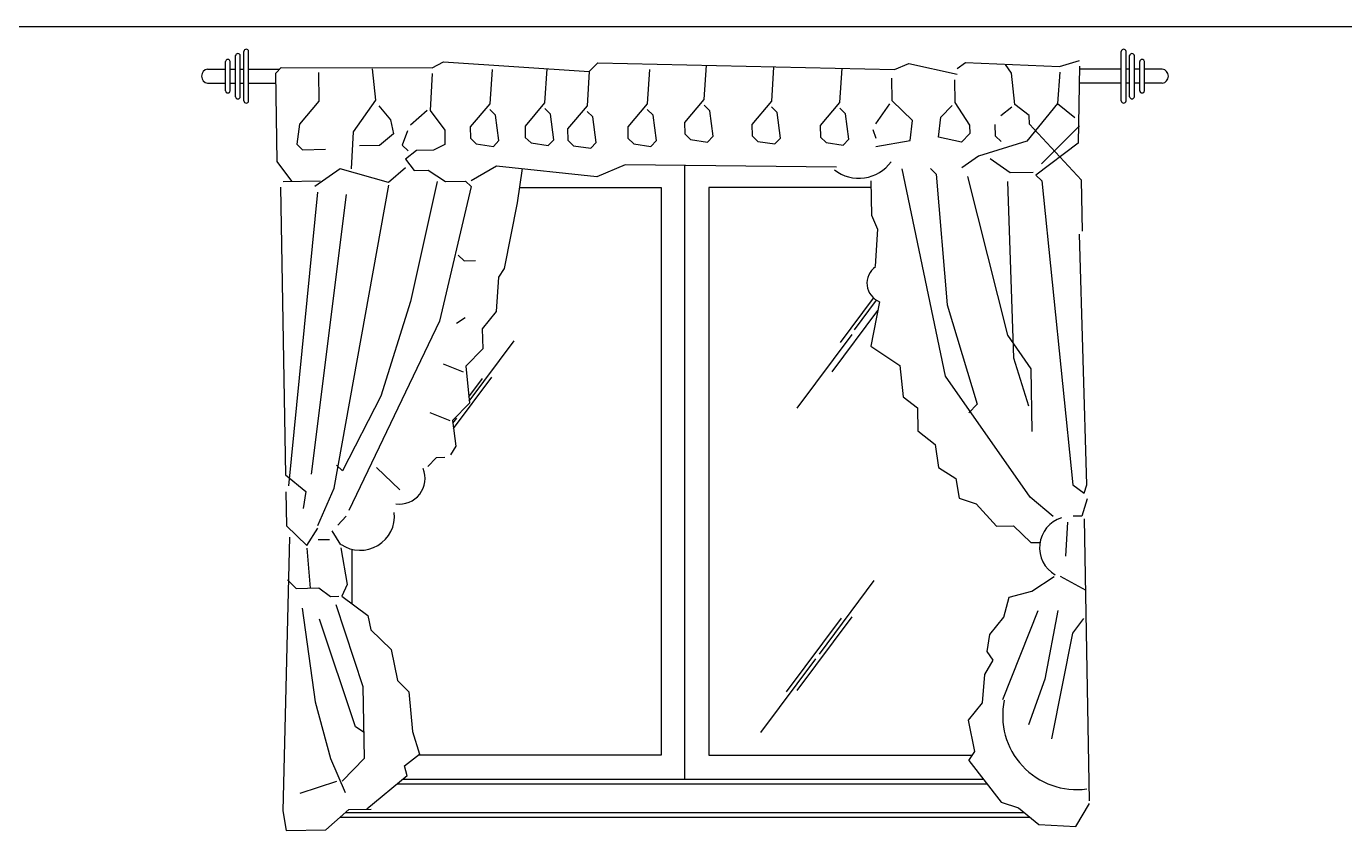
# Model space of a CAD drawing. Header units: inches. Extents: x 3.4 to 45.9, y 7.2 to 32.
# Drawn here: x 39.169 to 41.943, y 21.871 to 23.562 of the extents above; entities that cross this region are included whole.
import ezdxf

# ---------------------------------------------------------------- set-up
doc = ezdxf.new("R2010")
doc.units = ezdxf.units.IN
doc.header["$MEASUREMENT"] = 0
doc.layers.add('02', color=2, linetype='Continuous')
doc.layers.add('4', color=4, linetype='Continuous')

msp = doc.modelspace()

# ---------------------------------------------------------------- linework, layer by layer
at = {"layer": '02'}
for p, q in [((39.6095, 23.4142), (39.6095, 23.5006)), ((39.6195, 23.4142), (39.6195, 23.5006)), ((39.627, 23.4055), (39.627, 23.5093)), ((39.637, 23.4055), (39.637, 23.5093)), ((41.3432, 23.4777), (41.3849, 23.4904)), ((41.4729, 23.4055), (41.4729, 23.5093)), ((41.4829, 23.4055), (41.4829, 23.5093)), ((41.4904, 23.4142), (41.4904, 23.5006)), ((41.5004, 23.4142), (41.5004, 23.5006)), ((39.5508, 23.4724), (39.5883, 23.4724)), ((39.5883, 23.4267), (39.5883, 23.4882)), ((39.5983, 23.4267), (39.5983, 23.4882)), ((39.5983, 23.4724), (39.6095, 23.4724)), ((39.6195, 23.4724), (39.627, 23.4724)), ((39.637, 23.4724), (39.7026, 23.4724)), ((39.694, 23.4635), (39.7058, 23.4757)), ((39.6972, 23.2779), (39.694, 23.4635)), ((39.7058, 23.4757), (40.0232, 23.4752)), ((39.7838, 23.4651), (39.7849, 23.4052)), ((39.9046, 23.4073), (39.8975, 23.473)), ((40.0234, 23.4632), (40.0188, 23.3853)), ((40.0232, 23.4752), (40.047, 23.4876)), ((40.047, 23.4876), (40.3537, 23.4673)), ((40.1491, 23.4714), (40.1443, 23.3995)), ((40.2645, 23.4732), (40.2597, 23.4013)), ((40.3537, 23.4673), (40.349, 23.3954)), ((40.3537, 23.4673), (40.3714, 23.4856)), ((40.3714, 23.4856), (40.9959, 23.4716)), ((40.4803, 23.4714), (40.4756, 23.3995)), ((40.5998, 23.4805), (40.595, 23.4085)), ((40.7415, 23.4765), (40.7367, 23.4046)), ((40.8852, 23.4741), (40.8804, 23.4021)), ((40.9959, 23.4716), (41.0257, 23.4841)), ((41.0257, 23.4841), (41.1279, 23.4619)), ((41.1277, 23.4739), (41.1454, 23.4862)), ((41.1454, 23.4862), (41.3432, 23.4777)), ((41.2416, 23.4639), (41.2294, 23.4817)), ((41.2488, 23.3982), (41.2416, 23.4639)), ((41.3434, 23.4657), (41.3386, 23.3997)), ((41.3851, 23.4784), (41.382, 23.3166)), ((41.4729, 23.4724), (41.3849, 23.4724)), ((41.4904, 23.4724), (41.4829, 23.4724)), ((41.5116, 23.4724), (41.5004, 23.4724)), ((41.5116, 23.4267), (41.5116, 23.4882)), ((41.5216, 23.4267), (41.5216, 23.4882)), ((41.5591, 23.4724), (41.5216, 23.4724)), ((39.5508, 23.4424), (39.5883, 23.4424)), ((39.5983, 23.4424), (39.6095, 23.4424)), ((39.6195, 23.4424), (39.627, 23.4424)), ((39.637, 23.4424), (39.6944, 23.4424)), ((40.9911, 23.4056), (40.9903, 23.4535)), ((41.1221, 23.4498), (41.1229, 23.4019)), ((41.4729, 23.4424), (41.3844, 23.4424)), ((41.4904, 23.4424), (41.4829, 23.4424)), ((41.5116, 23.4424), (41.5004, 23.4424)), ((41.5591, 23.4424), (41.5216, 23.4424)), ((39.8579, 23.3406), (39.9046, 23.4073)), ((40.595, 23.4085), (40.554, 23.3599)), ((39.7849, 23.4052), (39.7438, 23.3565)), ((39.9108, 23.3954), (39.9353, 23.3659)), ((40.0128, 23.3852), (39.9774, 23.3546)), ((40.0188, 23.3853), (40.0495, 23.3439)), ((40.1443, 23.3995), (40.1033, 23.3508)), ((40.1567, 23.3757), (40.1445, 23.3875)), ((40.2597, 23.4013), (40.2187, 23.3526)), ((40.2721, 23.3775), (40.26, 23.3893)), ((40.349, 23.3954), (40.3079, 23.3467)), ((40.3614, 23.3716), (40.3492, 23.3834)), ((40.4756, 23.3995), (40.4345, 23.3508)), ((40.488, 23.3757), (40.4758, 23.3875)), ((40.6074, 23.3848), (40.5952, 23.3965)), ((40.6144, 23.331), (40.6074, 23.3848)), ((40.7367, 23.4046), (40.6956, 23.3559)), ((40.7491, 23.3808), (40.7369, 23.3926)), ((40.756, 23.327), (40.7491, 23.3808)), ((40.8804, 23.4021), (40.8394, 23.3535)), ((40.8928, 23.3784), (40.8807, 23.3902)), ((40.9852, 23.3995), (40.956, 23.3571)), ((41.0337, 23.3645), (40.9911, 23.4056)), ((41.0935, 23.3715), (41.1171, 23.3959)), ((41.1229, 23.4019), (41.1537, 23.3546)), ((41.2429, 23.3921), (41.2193, 23.3737)), ((41.2791, 23.3747), (41.2488, 23.3982)), ((41.3386, 23.3997), (41.2741, 23.3207)), ((41.3386, 23.3997), (41.375, 23.3704)), ((39.7438, 23.3565), (39.7385, 23.3145)), ((39.9353, 23.3659), (39.9418, 23.336)), ((40.1637, 23.3219), (40.1567, 23.3757)), ((40.2187, 23.3526), (40.2191, 23.3287)), ((40.2791, 23.3237), (40.2721, 23.3775)), ((40.3683, 23.3178), (40.3614, 23.3716)), ((40.4949, 23.3219), (40.488, 23.3757)), ((40.554, 23.3599), (40.5544, 23.3359)), ((40.6956, 23.3559), (40.6961, 23.332)), ((40.8394, 23.3535), (40.8398, 23.3295)), ((40.8998, 23.3246), (40.8928, 23.3784)), ((41.0285, 23.3224), (41.0337, 23.3645)), ((41.0883, 23.3295), (41.0935, 23.3715)), ((41.1537, 23.3546), (41.154, 23.3366)), ((41.208, 23.3316), (41.2076, 23.3555)), ((41.2795, 23.3568), (41.2791, 23.3747)), ((41.3893, 23.2389), (41.2795, 23.3568)), ((41.3049, 23.2733), (41.3849, 23.3533)), ((39.8532, 23.2626), (39.8579, 23.3406)), ((39.9418, 23.336), (39.9123, 23.3116)), ((39.9716, 23.3425), (39.9602, 23.3124)), ((40.0495, 23.3439), (40.05, 23.314)), ((40.1033, 23.3508), (40.1037, 23.3269)), ((40.1037, 23.3269), (40.1159, 23.3151)), ((40.2191, 23.3287), (40.2313, 23.3169)), ((40.2673, 23.3116), (40.2791, 23.3237)), ((40.3079, 23.3467), (40.3084, 23.3228)), ((40.4345, 23.3508), (40.4349, 23.3269)), ((40.4349, 23.3269), (40.4471, 23.3151)), ((40.5544, 23.3359), (40.5666, 23.3242)), ((40.5666, 23.3242), (40.6026, 23.3188)), ((40.6026, 23.3188), (40.6144, 23.331)), ((40.6961, 23.332), (40.7082, 23.3202)), ((40.7443, 23.3149), (40.756, 23.327)), ((40.8398, 23.3295), (40.852, 23.3178)), ((40.888, 23.3124), (40.8998, 23.3246)), ((40.9502, 23.345), (40.9565, 23.3272)), ((41.1364, 23.3183), (41.0883, 23.3295)), ((41.154, 23.3366), (41.1364, 23.3183)), ((41.2202, 23.3198), (41.208, 23.3316)), ((39.7385, 23.3145), (39.7507, 23.3028)), ((39.7507, 23.3028), (39.7986, 23.3036)), ((39.9123, 23.3116), (39.8704, 23.3108)), ((39.9602, 23.3124), (39.9724, 23.3006)), ((39.9903, 23.3009), (39.9667, 23.2826)), ((40.0263, 23.3016), (39.9903, 23.3009)), ((40.05, 23.314), (40.0263, 23.3016)), ((40.1159, 23.3151), (40.1519, 23.3098)), ((40.1519, 23.3098), (40.1637, 23.3219)), ((40.2313, 23.3169), (40.2673, 23.3116)), ((40.3084, 23.3228), (40.3205, 23.311)), ((40.3205, 23.311), (40.3566, 23.3057)), ((40.3566, 23.3057), (40.3683, 23.3178)), ((40.4471, 23.3151), (40.4831, 23.3098)), ((40.4831, 23.3098), (40.4949, 23.3219)), ((40.7082, 23.3202), (40.7443, 23.3149)), ((40.852, 23.3178), (40.888, 23.3124)), ((40.9568, 23.3092), (41.0285, 23.3224)), ((41.2741, 23.3207), (41.1728, 23.289)), ((41.382, 23.3166), (41.2933, 23.2492)), ((39.7279, 23.2365), (39.6972, 23.2779)), ((39.9667, 23.2826), (39.9851, 23.2589)), ((40.4291, 23.271), (40.3696, 23.246)), ((40.8737, 23.2658), (40.4291, 23.271)), ((40.5549, 21.9791), (40.5549, 23.2695)), ((41.1728, 23.289), (41.1373, 23.2644)), ((41.2393, 23.2542), (41.1969, 23.2834)), ((39.8293, 23.2622), (39.776, 23.2253)), ((39.9316, 23.234), (39.8293, 23.2622)), ((39.967, 23.2646), (39.9316, 23.234)), ((39.9851, 23.2589), (40.015, 23.2595)), ((40.015, 23.2595), (40.0514, 23.2361)), ((40.1586, 23.2679), (40.1052, 23.2371)), ((40.3696, 23.246), (40.1586, 23.2679)), ((40.2126, 23.2629), (40.2019, 23.1908)), ((41.103, 22.8266), (41.0116, 23.2622)), ((41.0714, 23.2633), (41.0836, 23.2515)), ((41.0836, 23.2515), (41.1064, 22.9764)), ((41.1496, 23.2467), (41.2333, 22.9127)), ((41.2872, 23.2551), (41.2393, 23.2542)), ((41.2933, 23.2492), (41.3055, 23.2374)), ((39.7042, 23.2241), (39.7147, 22.6193)), ((39.71, 23.2362), (39.7878, 23.2375)), ((39.7822, 23.2135), (39.7211, 22.5955)), ((39.817, 22.5912), (39.9317, 23.2281)), ((40.0334, 23.2358), (39.9779, 22.9833)), ((40.1055, 23.2251), (40.0385, 22.9424)), ((40.0514, 23.2361), (40.0933, 23.2369)), ((40.0933, 23.2369), (40.1055, 23.2251)), ((40.2067, 23.2233), (40.5049, 23.2233)), ((40.5049, 23.2233), (40.5049, 22.0291)), ((40.9464, 23.2233), (40.6049, 23.2233)), ((40.6049, 23.2233), (40.6049, 22.0291)), ((40.9461, 23.2371), (40.9474, 23.1653)), ((41.2336, 23.2362), (41.2461, 22.865)), ((41.3055, 23.2374), (41.3706, 22.5977)), ((41.3912, 23.1311), (41.3893, 23.2389)), ((39.8422, 23.2085), (39.7686, 22.6203)), ((40.2019, 23.1908), (40.1744, 23.0526)), ((40.9474, 23.1653), (40.9599, 23.1356)), ((40.9599, 23.1356), (40.9552, 23.0576)), ((41.4005, 22.5982), (41.3853, 23.125)), ((40.078, 23.0809), (40.0902, 23.0691)), ((40.0902, 23.0691), (40.1142, 23.0695)), ((40.1744, 23.0526), (40.1627, 23.0344)), ((40.1627, 23.0344), (40.158, 22.9625)), ((40.8819, 22.8971), (40.9519, 22.9908)), ((39.9779, 22.9833), (39.9155, 22.7845)), ((40.8647, 22.8356), (40.9608, 22.9643)), ((40.9115, 22.9241), (40.9579, 22.9864)), ((40.9645, 22.9831), (40.9462, 22.8898)), ((41.1064, 22.9764), (41.1699, 22.7679)), ((40.0385, 22.9424), (39.8478, 22.5438)), ((40.0923, 22.9493), (40.0745, 22.9371)), ((40.158, 22.9625), (40.1286, 22.926)), ((40.1286, 22.926), (40.1294, 22.8841)), ((40.7909, 22.7594), (40.9066, 22.9143)), ((41.2333, 22.9127), (41.2825, 22.8417)), ((40.1294, 22.8841), (40.0941, 22.8476)), ((40.101, 22.7739), (40.1956, 22.9005)), ((40.9462, 22.8898), (41.0068, 22.8489)), ((40.0461, 22.8527), (40.0883, 22.8355)), ((41.2461, 22.865), (41.2778, 22.7638)), ((40.0941, 22.8476), (40.1014, 22.7698)), ((41.0068, 22.8489), (41.0139, 22.7831)), ((41.2812, 22.5722), (41.103, 22.8266)), ((41.2825, 22.8417), (41.2848, 22.71)), ((40.0683, 22.7164), (40.1488, 22.8243)), ((40.1002, 22.783), (40.1291, 22.8219)), ((39.9155, 22.7845), (39.8344, 22.6274)), ((40.1014, 22.7698), (40.0661, 22.7333)), ((41.0139, 22.7831), (41.0443, 22.7597)), ((40.0179, 22.7504), (40.0601, 22.7332)), ((41.0443, 22.7597), (41.0451, 22.7118)), ((41.1699, 22.7679), (41.1523, 22.7496)), ((40.0661, 22.7333), (40.0731, 22.6795)), ((40.0669, 22.7274), (40.075, 22.7382)), ((41.0451, 22.7118), (41.0816, 22.6825)), ((40.0731, 22.6795), (40.0614, 22.6613)), ((41.0816, 22.6825), (41.0884, 22.6347)), ((39.8344, 22.6274), (39.8222, 22.6392)), ((39.9061, 22.6346), (39.9549, 22.5876)), ((40.0316, 22.6548), (40.0139, 22.6365)), ((40.0495, 22.6551), (40.0316, 22.6548)), ((41.0884, 22.6347), (41.1248, 22.6114)), ((39.7147, 22.6193), (39.7573, 22.5841)), ((41.1248, 22.6114), (41.1315, 22.5696)), ((39.7154, 22.5834), (39.7166, 22.5115)), ((39.7573, 22.5841), (39.7519, 22.5481)), ((39.7825, 22.5127), (39.817, 22.5912)), ((41.3706, 22.5977), (41.3948, 22.5801)), ((41.3948, 22.5801), (41.4005, 22.5982)), ((41.1315, 22.5696), (41.1676, 22.5582)), ((41.1676, 22.5582), (41.2104, 22.511)), ((41.3298, 22.5311), (41.2812, 22.5722)), ((41.401, 22.5683), (41.3897, 22.5321)), ((39.842, 22.5317), (39.8244, 22.5134)), ((41.3599, 22.5196), (41.3552, 22.4477)), ((41.3897, 22.5321), (41.3717, 22.5318)), ((41.3979, 22.4065), (41.3958, 22.5262)), ((39.7166, 22.5115), (39.7593, 22.4704)), ((39.7593, 22.4704), (39.7826, 22.5067)), ((39.8311, 22.4716), (39.8126, 22.5012)), ((41.2104, 22.511), (41.2463, 22.5117)), ((41.2463, 22.5117), (41.2828, 22.4764)), ((39.723, 22.4877), (39.7091, 21.9125)), ((39.7594, 22.4644), (39.7668, 22.3806)), ((39.783, 22.4828), (39.807, 22.4832)), ((39.8312, 22.4656), (39.8446, 22.388)), ((41.2828, 22.4764), (41.3008, 22.4767)), ((39.8549, 22.3474), (39.8549, 22.4624)), ((39.7186, 22.3978), (39.7369, 22.3801)), ((39.7369, 22.3801), (39.7848, 22.381)), ((39.7848, 22.381), (39.809, 22.3634)), ((39.8446, 22.388), (39.833, 22.3638)), ((40.8377, 22.2415), (40.9533, 22.3964)), ((41.2846, 22.3746), (41.332, 22.4053)), ((41.344, 22.4056), (41.3984, 22.3766)), ((41.4061, 21.9335), (41.3979, 22.4065)), ((39.809, 22.3634), (39.827, 22.3637)), ((39.833, 22.3638), (39.8876, 22.3229)), ((41.2257, 22.3196), (41.2369, 22.3618)), ((41.2369, 22.3618), (41.2846, 22.3746)), ((39.7496, 22.3384), (39.777, 22.1412)), ((39.8783, 22.173), (39.8213, 22.3457)), ((41.2973, 22.3329), (41.2227, 22.1459)), ((41.3392, 22.3336), (41.3118, 22.1894)), ((39.8618, 22.0888), (39.7859, 22.3151)), ((39.8876, 22.3229), (39.8941, 22.293)), ((40.7688, 22.1628), (40.8844, 22.3177)), ((40.7909, 22.1653), (40.9066, 22.3202)), ((41.1964, 22.2832), (41.2257, 22.3196)), ((41.3934, 22.3166), (41.37, 22.2862)), ((39.8941, 22.293), (39.9368, 22.2518)), ((41.191, 22.2472), (41.1964, 22.2832)), ((41.37, 22.2862), (41.326, 22.0638)), ((39.9368, 22.2518), (39.9499, 22.1862)), ((41.2033, 22.2294), (41.191, 22.2472)), ((40.7147, 22.0767), (40.8303, 22.2317)), ((41.1859, 22.1991), (41.2033, 22.2294)), ((41.1809, 22.1392), (41.1859, 22.1991)), ((41.3118, 22.1894), (41.2776, 22.0929)), ((39.8809, 22.0233), (39.8783, 22.173)), ((39.9499, 22.1862), (39.9743, 22.1627)), ((39.9743, 22.1627), (39.9817, 22.0789)), ((39.777, 22.1412), (39.809, 22.022)), ((41.1516, 22.1027), (41.1809, 22.1392)), ((39.8799, 22.0772), (39.8618, 22.0888)), ((39.9817, 22.0789), (39.9968, 22.0315)), ((41.1647, 22.0371), (41.1516, 22.1027)), ((39.809, 22.022), (39.8402, 21.9507)), ((39.8338, 21.9745), (39.8809, 22.0233)), ((39.965, 22.0068), (39.9968, 22.0315)), ((40.5049, 22.0291), (39.9937, 22.0291)), ((40.6049, 22.0291), (41.1596, 22.0291)), ((41.1524, 22.0178), (41.1647, 22.0371)), ((39.9706, 21.9859), (39.965, 22.0068)), ((41.1524, 22.0178), (41.2205, 21.9302)), ((39.8218, 21.9743), (39.7444, 21.949)), ((39.9706, 21.9859), (39.8857, 21.9155)), ((39.9503, 21.9691), (41.1903, 21.9691)), ((39.9624, 21.9791), (41.1825, 21.9791)), ((39.7091, 21.9125), (39.7158, 21.8706)), ((39.7996, 21.8721), (39.8478, 21.9149)), ((39.8478, 21.9149), (39.8947, 21.9157)), ((41.2205, 21.9302), (41.2566, 21.9189)), ((41.2566, 21.9189), (41.2992, 21.8837)), ((41.3771, 21.8791), (41.4062, 21.9275)), ((39.83, 21.8991), (41.2806, 21.8991)), ((39.8413, 21.9091), (41.2685, 21.9091)), ((41.2992, 21.8837), (41.3771, 21.8791)), ((39.7158, 21.8706), (39.7996, 21.8721))]:
    msp.add_line(p, q, dxfattribs=at)
for centre, radius, start, end in [((39.5933, 23.4877), 0.00502, 4.8074, 175.1926), ((39.6145, 23.5001), 0.00502, 4.8074, 175.1926), ((39.632, 23.5089), 0.00502, 4.8074, 175.1926), ((41.4779, 23.5089), 0.00502, 4.8074, 175.1926), ((41.4954, 23.5001), 0.00502, 4.8074, 175.1926), ((41.5166, 23.4877), 0.00502, 4.8074, 175.1926), ((39.5532, 23.4574), 0.0152, 98.8461, 261.1539), ((41.5567, 23.4574), 0.0152, 278.8461, 81.1539), ((39.5933, 23.4271), 0.00502, 184.8074, 355.1926), ((39.6145, 23.4147), 0.00502, 184.8074, 355.1926), ((41.4954, 23.4147), 0.00502, 184.8074, 355.1926), ((41.5166, 23.4271), 0.00502, 184.8074, 355.1926), ((39.632, 23.4059), 0.00502, 184.8074, 355.1926), ((41.4779, 23.4059), 0.00502, 184.8074, 355.1926), ((40.9206, 23.3265), 0.0838, 232.3402, 324.1301), ((40.9798, 23.0221), 0.0419, 124.6901, 248.559), ((39.9544, 22.6115), 0.0539, 261.5377, 22.8014), ((39.872, 22.5322), 0.0719, 236.008, 5.7636), ((41.3669, 22.4658), 0.0659, 107.6992, 240.0362), ((41.379, 22.1127), 0.1557, 168.0054, 277.8428)]:
    msp.add_arc(centre, radius, start, end, dxfattribs=at)
at = {"layer": '4'}
msp.add_line((25.2032, 23.5622), (45.5294, 23.5622), dxfattribs=at)

doc.saveas('drawing.dxf')
